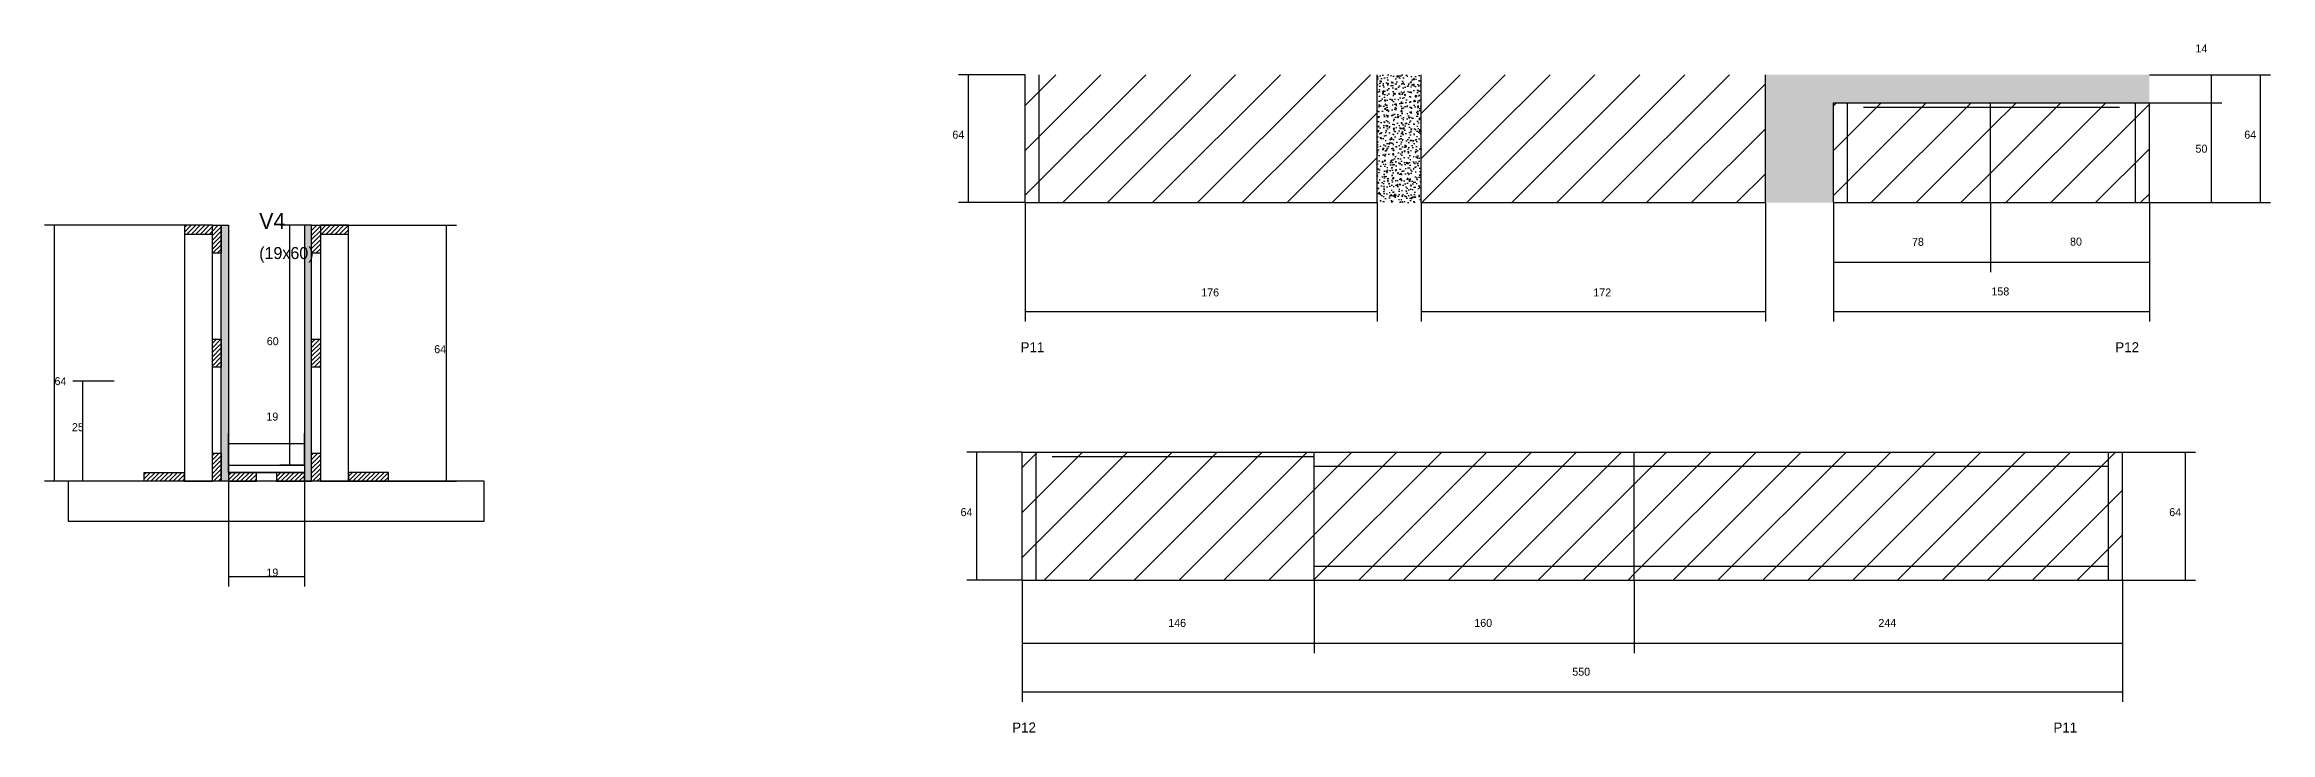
# Model space of a CAD drawing. Header units: metres. Extents: x -7100 to -4390, y 13816 to 14393.
# Drawn here: x -5503 to -4390, y 14049 to 14393 of the extents above; entities that cross this region are included whole.
import ezdxf

# ---------------------------------------------------------------- set-up
doc = ezdxf.new("R2010")
doc.units = ezdxf.units.M
for name, color, linetype in [('COTA', 241, 'Continuous'), ('Hachura', 253, 'Continuous'), ('Madeira', 126, 'Continuous'), ('NOMENCLATURA', 7, 'Continuous'), ('Painéis', 200, 'Continuous'), ('SARR_2.2x7', 40, 'Continuous'), ('Texto Seção', 7, 'Continuous')]:
    doc.layers.add(name, color=color, linetype=linetype)

msp = doc.modelspace()

# ---------------------------------------------------------------- hatches: boundary and pattern name
at = {"layer": 'COTA'}
h = msp.add_hatch(dxfattribs=at)
h.set_pattern_fill('AR-CONC', scale=0.03)
h.paths.add_polyline_path([(-4814.4, 14377.9), (-4836.4, 14377.9), (-4836.4, 14313.9), (-4814.4, 14313.9)])
h = msp.add_hatch(dxfattribs=at)
h.set_pattern_fill('AR-CONC', scale=0.03)
h.paths.add_polyline_path([(-4608.4, 14363.9), (-4450.4, 14363.9), (-4450.4, 14377.9), (-4642.4, 14377.9), (-4642.4, 14313.9), (-4608.4, 14313.9)])
at = {"layer": 'Hachura'}
h = msp.add_hatch(dxfattribs=at)
h.set_pattern_fill('ANSI31', scale=5)
h.paths.add_polyline_path([(-4836.4, 14377.9), (-5012.4, 14377.9), (-5012.4, 14313.9), (-4836.4, 14313.9)])
h = msp.add_hatch(dxfattribs=at)
h.set_pattern_fill('ANSI31', scale=5)
h.paths.add_polyline_path([(-4642.4, 14377.9), (-4814.4, 14377.9), (-4814.4, 14313.9), (-4642.4, 14313.9)])
h = msp.add_hatch(dxfattribs=at)
h.set_pattern_fill('ANSI31', scale=5)
h.paths.add_polyline_path([(-4529.9, 14313.9), (-4529.9, 14363.9), (-4608.4, 14363.9), (-4608.4, 14313.9)])
h = msp.add_hatch(dxfattribs=at)
h.set_pattern_fill('ANSI31', scale=5)
h.paths.add_polyline_path([(-4450.4, 14313.9), (-4450.4, 14363.9), (-4529.9, 14363.9), (-4529.9, 14313.9)])
h = msp.add_hatch(dxfattribs=at)
h.set_pattern_fill('ANSI31', scale=0.5)
h.paths.add_polyline_path([(-5432.7, 14302.6), (-5432.7, 14298.2), (-5432.7, 14298.2), (-5418.7, 14298.2), (-5418.7, 14298.2), (-5418.7, 14302.6), (-5418.7, 14302.6), (-5432.7, 14302.6)])
h = msp.add_hatch(color=8, dxfattribs=at)
h.dxf.hatch_style = 1
h.paths.add_polyline_path([(-5410.7, 14302.6), (-5414.3, 14302.6), (-5414.3, 14288.6), (-5414.3, 14174.6), (-5410.7, 14174.6), (-5410.7, 14179)])
h = msp.add_hatch(color=8, dxfattribs=at)
h.dxf.hatch_style = 1
h.paths.add_polyline_path([(-5369.1, 14302.6), (-5372.7, 14302.6), (-5372.7, 14174.6), (-5369.1, 14174.6), (-5369.1, 14188.6)])
h = msp.add_hatch(dxfattribs=at)
h.set_pattern_fill('ANSI31', scale=0.5)
h.paths.add_polyline_path([(-5364.7, 14302.6), (-5364.7, 14298.2), (-5364.7, 14298.2), (-5350.7, 14298.2), (-5350.7, 14298.2), (-5350.7, 14302.6), (-5350.7, 14302.6), (-5364.7, 14302.6)])
h = msp.add_hatch(dxfattribs=at)
h.set_pattern_fill('ANSI31', scale=5)
h.paths.add_polyline_path([(-4867.9, 14125.1), (-4867.9, 14189.1), (-5013.9, 14189.1), (-5013.9, 14125.1)])
h = msp.add_hatch(dxfattribs=at)
h.set_pattern_fill('ANSI31', scale=5)
h.paths.add_polyline_path([(-4707.9, 14189.1), (-4867.9, 14189.1), (-4867.9, 14125.1), (-4707.9, 14125.1)])
h = msp.add_hatch(dxfattribs=at)
h.set_pattern_fill('ANSI31', scale=5)
h.paths.add_polyline_path([(-4463.9, 14189.1), (-4707.9, 14189.1), (-4707.9, 14125.1), (-4463.9, 14125.1)])
h = msp.add_hatch(dxfattribs=at)
h.set_pattern_fill('ANSI31', scale=0.5)
h.paths.add_polyline_path([(-5452.8, 14174.6), (-5452.8, 14179), (-5452.8, 14179), (-5432.8, 14179), (-5432.8, 14179), (-5432.8, 14174.6), (-5432.8, 14174.6), (-5452.8, 14174.6)])
h = msp.add_hatch(dxfattribs=at)
h.set_pattern_fill('ANSI31', scale=0.5)
h.paths.add_polyline_path([(-5330.7, 14174.6), (-5330.7, 14179), (-5330.7, 14179), (-5350.7, 14179), (-5350.7, 14179), (-5350.7, 14174.6), (-5350.7, 14174.6), (-5330.7, 14174.6)])
at = {"layer": 'Madeira'}
h = msp.add_hatch(dxfattribs=at)
h.set_pattern_fill('ANSI31', scale=0.5)
h.paths.add_polyline_path([(-5414.3, 14302.6), (-5418.7, 14302.6), (-5418.7, 14288.6), (-5414.3, 14288.6)])
h = msp.add_hatch(dxfattribs=at)
h.set_pattern_fill('ANSI31', scale=0.5)
h.paths.add_polyline_path([(-5364.7, 14302.6), (-5369.1, 14302.6), (-5369.1, 14288.6), (-5364.7, 14288.6)])
h = msp.add_hatch(dxfattribs=at)
h.set_pattern_fill('ANSI31', scale=0.5)
h.paths.add_polyline_path([(-5414.3, 14245.6), (-5418.7, 14245.6), (-5418.7, 14231.6), (-5414.3, 14231.6)])
h = msp.add_hatch(dxfattribs=at)
h.set_pattern_fill('ANSI31', scale=0.5)
h.paths.add_polyline_path([(-5364.7, 14245.6), (-5369.1, 14245.6), (-5369.1, 14231.6), (-5364.7, 14231.6)])
h = msp.add_hatch(dxfattribs=at)
h.set_pattern_fill('ANSI31', scale=0.5)
h.paths.add_polyline_path([(-5414.3, 14188.6), (-5418.7, 14188.6), (-5418.7, 14174.6), (-5414.3, 14174.6)])
h = msp.add_hatch(dxfattribs=at)
h.set_pattern_fill('ANSI31', scale=0.5)
h.paths.add_polyline_path([(-5364.7, 14188.6), (-5369.1, 14188.6), (-5369.1, 14174.6), (-5364.7, 14174.6)])
h = msp.add_hatch(dxfattribs=at)
h.set_pattern_fill('ANSI31', scale=0.5)
h.paths.add_polyline_path([(-5410.7, 14179), (-5410.7, 14174.6), (-5396.7, 14174.6), (-5396.7, 14179)])
h = msp.add_hatch(dxfattribs=at)
h.set_pattern_fill('ANSI31', scale=0.5)
h.paths.add_polyline_path([(-5386.7, 14179), (-5386.7, 14174.6), (-5372.7, 14174.6), (-5372.7, 14179)])

# ---------------------------------------------------------------- linework, layer by layer
at = {"layer": 'COTA'}
for p, q in [((-5012.4, 14377.9), (-5045.7, 14377.9)), ((-5040.7, 14313.9), (-5040.7, 14377.9)), ((-4450.4, 14377.9), (-4414.3, 14377.9)), ((-4450.4, 14377.9), (-4389.9, 14377.9)), ((-4419.3, 14363.9), (-4419.3, 14377.9)), ((-4394.9, 14313.9), (-4394.9, 14377.9)), ((-4450.4, 14363.9), (-4414.3, 14363.9)), ((-4450.4, 14363.9), (-4414.3, 14363.9)), ((-4419.3, 14313.9), (-4419.3, 14363.9)), ((-5012.4, 14313.9), (-5045.7, 14313.9)), ((-5012.4, 14313.9), (-5012.4, 14254.4)), ((-4836.4, 14313.9), (-4836.4, 14254.4)), ((-4814.4, 14313.9), (-4814.4, 14254.4)), ((-4642.4, 14313.9), (-4642.4, 14254.4)), ((-4608.4, 14313.9), (-4608.4, 14279.2)), ((-4608.4, 14313.9), (-4608.4, 14254.4)), ((-4529.9, 14313.9), (-4529.9, 14279.2)), ((-4529.9, 14313.9), (-4529.9, 14279.2)), ((-4450.4, 14313.9), (-4450.4, 14279.2)), ((-4450.4, 14313.9), (-4450.4, 14254.4)), ((-4450.4, 14313.9), (-4414.3, 14313.9)), ((-4450.4, 14313.9), (-4389.9, 14313.9)), ((-5418.7, 14302.6), (-5502.6, 14302.6)), ((-5497.6, 14174.6), (-5497.6, 14302.6)), ((-5372.7, 14302.6), (-5385, 14302.6)), ((-5380, 14182.6), (-5380, 14302.6)), ((-5364.7, 14302.6), (-5296.7, 14302.6)), ((-5301.7, 14174.6), (-5301.7, 14302.6)), ((-4608.4, 14284.2), (-4529.9, 14284.2)), ((-4529.9, 14284.2), (-4450.4, 14284.2)), ((-5012.4, 14259.4), (-4836.4, 14259.4)), ((-4814.4, 14259.4), (-4642.4, 14259.4)), ((-4608.4, 14259.4), (-4450.4, 14259.4)), ((-5467.8, 14224.7), (-5488.4, 14224.7)), ((-5483.4, 14174.6), (-5483.4, 14224.7)), ((-5410.7, 14182.6), (-5410.7, 14198.4)), ((-5372.7, 14182.6), (-5372.7, 14198.4)), ((-5410.7, 14193.4), (-5372.7, 14193.4)), ((-5013.9, 14189.1), (-5041.6, 14189.1)), ((-5036.6, 14125.1), (-5036.6, 14189.1)), ((-4463.9, 14189.1), (-4427.4, 14189.1)), ((-4432.4, 14125.1), (-4432.4, 14189.1)), ((-5372.7, 14182.6), (-5385, 14182.6)), ((-5418.7, 14174.6), (-5502.6, 14174.6)), ((-5452.8, 14174.6), (-5488.4, 14174.6)), ((-5410.7, 14174.6), (-5410.7, 14121.9)), ((-5372.7, 14174.6), (-5372.7, 14121.9)), ((-5364.7, 14174.6), (-5296.7, 14174.6)), ((-5410.7, 14126.9), (-5372.7, 14126.9)), ((-5013.9, 14125.1), (-5041.6, 14125.1)), ((-5013.9, 14125.1), (-5013.9, 14088.6)), ((-5013.9, 14125.1), (-5013.9, 14064.2)), ((-4867.9, 14125.1), (-4867.9, 14088.6)), ((-4867.9, 14125.1), (-4867.9, 14088.6)), ((-4707.9, 14125.1), (-4707.9, 14088.6)), ((-4707.9, 14125.1), (-4707.9, 14088.6)), ((-4463.9, 14125.1), (-4463.9, 14088.6)), ((-4463.9, 14125.1), (-4463.9, 14064.2)), ((-4463.9, 14125.1), (-4427.4, 14125.1)), ((-5013.9, 14093.6), (-4867.9, 14093.6)), ((-4867.9, 14093.6), (-4707.9, 14093.6)), ((-4707.9, 14093.6), (-4463.9, 14093.6)), ((-5013.9, 14069.2), (-4463.9, 14069.2))]:
    msp.add_line(p, q, dxfattribs=at)
at = {"layer": 'Madeira'}
for points in [[(-5432.7, 14302.6), (-5432.7, 14298.2), (-5418.7, 14298.2), (-5418.7, 14302.6)], [(-5432.7, 14174.6), (-5418.7, 14174.6), (-5418.7, 14302.6), (-5432.7, 14302.6)], [(-5414.3, 14302.6), (-5414.3, 14288.6), (-5418.7, 14288.6), (-5418.7, 14302.6)], [(-5364.7, 14302.6), (-5364.7, 14288.6), (-5369.1, 14288.6), (-5369.1, 14302.6)], [(-5364.7, 14302.6), (-5364.7, 14298.2), (-5350.7, 14298.2), (-5350.7, 14302.6)], [(-5364.7, 14174.6), (-5350.7, 14174.6), (-5350.7, 14302.6), (-5364.7, 14302.6)], [(-5414.3, 14245.6), (-5414.3, 14231.6), (-5418.7, 14231.6), (-5418.7, 14245.6)], [(-5364.7, 14245.6), (-5364.7, 14231.6), (-5369.1, 14231.6), (-5369.1, 14245.6)], [(-5414.3, 14188.6), (-5414.3, 14174.6), (-5418.7, 14174.6), (-5418.7, 14188.6)], [(-5364.7, 14188.6), (-5364.7, 14174.6), (-5369.1, 14174.6), (-5369.1, 14188.6)], [(-5452.8, 14174.6), (-5452.8, 14179), (-5432.8, 14179), (-5432.8, 14174.6)], [(-5396.7, 14179), (-5410.7, 14179), (-5410.7, 14174.6), (-5396.7, 14174.6)], [(-5372.7, 14179), (-5386.7, 14179), (-5386.7, 14174.6), (-5372.7, 14174.6)], [(-5330.7, 14174.6), (-5330.7, 14179), (-5350.7, 14179), (-5350.7, 14174.6)], [(-5490.7, 14154.6), (-5282.9, 14154.6), (-5282.9, 14174.6), (-5490.7, 14174.6)]]:
    msp.add_lwpolyline(points, close=True, dxfattribs=at)
at = {"layer": 'Painéis'}
for p, q in [((-5012.4, 14313.9), (-5012.4, 14377.9)), ((-4836.4, 14313.9), (-4836.4, 14377.9)), ((-4814.4, 14313.9), (-4814.4, 14377.9)), ((-4642.4, 14313.9), (-4642.4, 14377.9)), ((-4608.4, 14363.9), (-4450.4, 14363.9)), ((-4608.4, 14313.9), (-4608.4, 14363.9)), ((-4529.9, 14313.9), (-4529.9, 14363.9)), ((-4450.4, 14313.9), (-4450.4, 14363.9)), ((-5012.4, 14313.9), (-4836.4, 14313.9)), ((-4814.4, 14313.9), (-4642.4, 14313.9)), ((-4608.4, 14313.9), (-4450.4, 14313.9)), ((-5013.9, 14189.1), (-4707.9, 14189.1)), ((-5013.9, 14125.1), (-5013.9, 14189.1)), ((-4867.9, 14125.1), (-4867.9, 14189.1)), ((-4707.9, 14189.1), (-4463.9, 14189.1)), ((-4707.9, 14125.1), (-4707.9, 14189.1)), ((-4463.9, 14125.1), (-4463.9, 14189.1)), ((-5410.7, 14182.6), (-5372.7, 14182.6)), ((-5410.7, 14179), (-5372.7, 14179)), ((-5013.9, 14125.1), (-4867.9, 14125.1)), ((-4867.9, 14125.1), (-4707.9, 14125.1)), ((-4707.9, 14125.1), (-4463.9, 14125.1))]:
    msp.add_line(p, q, dxfattribs=at)
for points in [[(-5414.3, 14174.6), (-5414.3, 14302.6), (-5410.7, 14302.6), (-5410.7, 14174.6)], [(-5369.1, 14174.6), (-5369.1, 14302.6), (-5372.7, 14302.6), (-5372.7, 14174.6)], [(-5410.7, 14182.6), (-5372.7, 14182.6), (-5372.7, 14179), (-5410.7, 14179)]]:
    msp.add_lwpolyline(points, close=True, dxfattribs=at)
at = {"layer": 'SARR_2.2x7'}
for p, q in [((-5005.4, 14313.9), (-5005.4, 14377.9)), ((-4601.4, 14313.9), (-4601.4, 14363.9)), ((-4593.4, 14361.7), (-4529.9, 14361.7)), ((-4529.9, 14361.7), (-4465.4, 14361.7)), ((-4457.4, 14313.9), (-4457.4, 14363.9)), ((-5006.9, 14125.1), (-5006.9, 14189.1)), ((-4470.9, 14125.1), (-4470.9, 14189.1)), ((-4998.9, 14186.9), (-4867.9, 14186.9)), ((-4867.9, 14182.1), (-4707.9, 14182.1)), ((-4707.9, 14182.1), (-4470.9, 14182.1)), ((-4867.9, 14132.1), (-4707.9, 14132.1)), ((-4707.9, 14132.1), (-4470.9, 14132.1))]:
    msp.add_line(p, q, dxfattribs=at)

# ---------------------------------------------------------------- texts
at = {"layer": 'COTA'}
for s, p in [('14', (-4427.4, 14389)), ('64', (-5048.8, 14345.9)), ('50', (-4427.4, 14338.9)), ('64', (-4403, 14345.9)), ('78', (-4569.1, 14292.3)), ('80', (-4490.1, 14292.4)), ('176', (-4924.4, 14267)), ('172', (-4728.4, 14267)), ('158', (-4529.4, 14267.5)), ('60', (-5391.5, 14242.6)), ('64', (-5307.8, 14238.6)), ('64', (-5497.6, 14222.6)), ('25', (-5488.9, 14199.6)), ('19', (-5391.7, 14204.9)), ('64', (-5044.7, 14157.1)), ('64', (-4440.5, 14157.1)), ('19', (-5391.7, 14126.9)), ('146', (-4940.9, 14101.7)), ('160', (-4787.9, 14101.7)), ('244', (-4585.9, 14101.7)), ('550', (-4738.9, 14077.3))]:
    msp.add_text(s, height=4, dxfattribs=at).set_placement(p)
at = {"layer": 'NOMENCLATURA'}
for s, p in [('P11', (-5014.7, 14239.1)), ('P12', (-4467.5, 14239.1)), ('P12', (-5018.9, 14048.9)), ('P11', (-4498.4, 14048.9))]:
    msp.add_text(s, height=5, dxfattribs=at).set_placement(p)
at = {"layer": 'Texto Seção'}
for s, height, p in [('V4', 8, (-5395.3, 14300.7)), ('(19x60)', 6, (-5395.3, 14285.7))]:
    msp.add_text(s, height=height, dxfattribs=at).set_placement(p)

doc.saveas('drawing.dxf')
